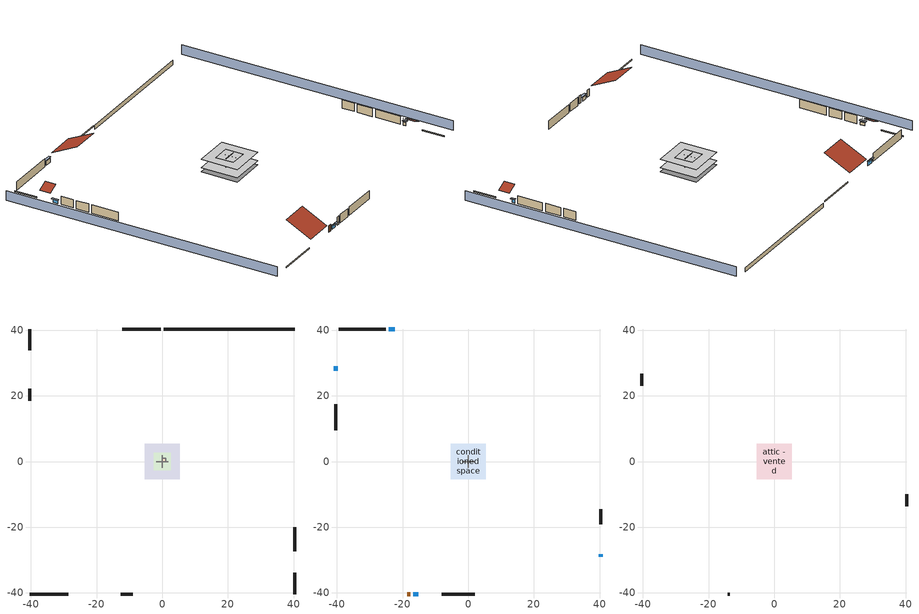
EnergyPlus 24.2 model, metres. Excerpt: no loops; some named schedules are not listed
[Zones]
crawlspace - vented
 floor foundation (Slab2 construction): -5.34,-5.34 -5.34,5.34 5.34,5.34 5.34,-5.34 z-0.91
 wall outside (RimJoist1 construction): -0.42,40.31 -12.1,40.31 z0.3:0.61
 wall outside (RimJoist2 construction): 40.31,-40.31 40.31,-33.82 z0.3:0.61
 wall outside (RimJoist3 construction): -40.31,-40.31 -28.64,-40.31 z0.3:0.61
 wall outside (RimJoist4 construction): -40.31,40.31 -40.31,33.82 z0.3:0.61
 wall foundation (FoundationWall1 construction): 40.31,40.31 0.51,40.31 z-0.91:0.3
furnace airloop ret air zone
 floor adiabatic (AdiabaticConst): 0,0 0,1 1,1 1,0 z0
 wall adiabatic (AdiabaticConst): 0,1 0,0 1,0 1,1 0,1 z0:1
 ceiling adiabatic (AdiabaticConst): 1,0 1,1 0,1 0,0 z1
garage
 floor foundation (Slab1 construction): -2.59,-2.59 -2.59,2.59 2.59,2.59 2.59,-2.59 z0
 wall outside (Wall1 construction): 40.31,-27.26 40.31,-19.95 z0.3:2.74
 wall outside (Wall12 construction): -40.31,22.07 -40.31,18.41 z0.3:2.74
 wall outside (Wall2 construction): -12.6,-40.31 -8.94,-40.31 z0.3:2.74
 wall to conditioned space (Wall5 construction Reversed): 1.83,0 -1.83,0 z0.3:2.74
 wall to conditioned space (Wall6 construction Reversed): 0,1.83 0,-1.83 z0.3:2.74
conditioned space
 floor to crawlspace - vented (Floor2 construction): -5.34,-5.34 -5.34,5.34 5.34,5.34 5.34,-5.34 z0.3
 wall outside (AdiabaticWallConstruction 1): -18.57,-40.31 -17.65,-40.31 z0.3:2.34
 wall outside (AdiabaticWallConstruction): -22.4,40.31 -24.22,40.31 z0.3:1.52; 40.31,-28.91 40.31,-28.19 z0.3:1.28; -16.72,-40.31 -15.14,-40.31 z0.3:1.37; -40.31,28.91 -40.31,27.55 z0.3:1.22
 wall outside (Wall3 construction): -25.15,40.31 -39.38,40.31 z0.3:2.74
 wall outside (Wall4 construction): 40.31,-19.02 40.31,-14.55 z0.3:2.74
 wall outside (Wall7 construction): -8.01,-40.31 2.02,-40.31 z0.3:2.74
 wall outside (Wall8 construction): -40.31,17.48 -40.31,9.57 z0.3:2.74
 window (WindowConstruction): -22.4,40.31 -24.22,40.31 z0.3:1.52
 window (WindowConstruction 1): 40.31,-28.91 40.31,-28.19 z0.3:1.28
 window (WindowConstruction 2): -16.72,-40.31 -15.15,-40.31 z0.3:1.37
 window (WindowConstruction 3): -40.31,28.91 -40.31,27.55 z0.3:1.22
 door (Door): -18.56,-40.31 -17.65,-40.31 z0.3:2.34
attic - vented
 floor to garage (Floor1 construction): -2.59,-2.59 -2.59,2.59 2.59,2.59 2.59,-2.59 z2.74
 floor to conditioned space (Floor3 construction Reversed): -5.34,-5.34 -5.34,5.34 5.34,5.34 5.34,-5.34 z2.74
 wall outside (Wall10 construction): -40.31,26.63 -40.31,22.99 z0.3:2.74
 wall outside (Wall11 construction): -14.22,-40.31 -13.53,-40.31 z0.3:2.74
 wall outside (Wall9 construction): 40.31,-13.62 40.31,-9.99 z0.3:2.74
 roof outside (Roof1 construction): -21.47,40.31,2.74 -21.47,32.76,6.52 -13.03,32.76,6.52 -13.03,40.31,2.74
 roof outside (Roof2 construction): 40.31,-29.83,2.74 37.58,-29.83,4.11 37.58,-32.89,4.11 40.31,-32.89,2.74
 roof outside (Roof3 construction): -40.31,29.83,2.74 -37.58,29.83,4.11 -37.58,32.89,4.11 -40.31,32.89,2.74
 roof outside (Roof4 construction): -19.49,-40.31,2.74 -19.49,-32.96,6.42 -27.71,-32.96,6.42 -27.71,-40.31,2.74
shading: -44.89,40.31 -44.89,-40.31 / 44.89,-40.31 44.89,40.31 z0:2.74; -24.52,40.31 -22.09,40.31 -22.09,40.92 -24.52,40.92 z1.83; 40.31,-27.89 40.31,-29.21 40.92,-29.21 40.92,-27.89 z1.58; -14.84,-40.31 -17.03,-40.31 -17.03,-40.92 -14.84,-40.92 z1.68; -40.31,27.25 -40.31,29.21 -40.92,29.21 -40.92,27.25 z1.52
[Building]
Building 1: Terrain=Suburbs
[Site:Location]
Portland Intl Arpt_OR: Latitude {deg}=45.59; Longitude {deg}=-122.6; Time Zone {hr}=-8; Elevation {m}=33; Keep Site Location Information=Yes
[Site:GroundTemperature:Shallow]
10.2558, 8.96328, 8.85977, 9.47314, 11.9355, 14.3863, 16.5111, 17.8571, 17.9714, 16.8767, 14.8061, 12.4304
[Site:WaterMainsTemperature]
Calculation Method=Schedule; Temperature Schedule=mains temperature schedule
[Material] Roughness=Rough; Thermal Absorptance=0.9
Name | Thickness {m} | Conductivity {W/m-K} | Density {kg/m3} | Specific Heat {J/kg-K} | Solar Absorptance | Visible Absorptance
asphalt or fiberglass shingles | 0.00635 | 0.162714 | 1121.4 | 1465.45 | 0.85 | 0.85
ceiling loosefill ins | 0.0846667 | 0.0480833 | 16.02 | 1046.75 | 0.7 | 0.7
ceiling stud and cavity | 0.1397 | 1.39189 | 65.682 | 1177.47 | 0.7 | 0.7
ceiling stud and cavity 1 | 0.1397 | 0.0920385 | 65.682 | 1177.47 | 0.7 | 0.7
composite shingle siding | 0.00635 | 0.162714 | 1121.4 | 1465.45 | 0.7 | 0.7
concrete 4.0 in. | 0.1016 | 1.803125 | 2242.8 | 837.4 | 0.7 | 0.7
concrete 8.0 in. | 0.2032 | 1.803125 | 2242.8 | 837.4 | 0.7 | 0.7
door material | 0.04445 | 0.0612267 | 512.64 | 1214.23 | 0.7 | 0.7
floor covering | 0.0127 | 0.0433444 | 54.468 | 1339.84 | 0.6 | 0.6
floor stud and cavity | 0.1397 | 0.923637 | 92.3553 | 1139.71 | 0.7 | 0.7
furniture material conditioned space 1; furniture material garage 1 | 0.1524 | 0.115458 | 640.8 | 1214.23 | 0.6 | 0.6
gypsum board | 0.0127 | 0.160291 | 801 | 837.4 | 0.6 | 0.6
osb sheathing 0.5 in. | 0.0127 | 0.115458 | 512.64 | 1214.23 | 0.6 | 0.6
osb sheathing 0.5 in. 1; osb sheathing 0.5 in. 2; osb sheathing 0.5 in. 3 | 0.0127 | 0.115458 | 512.64 | 1214.23 | 0.7 | 0.7
osb sheathing 0.75 in. | 0.01905 | 0.115458 | 512.64 | 1214.23 | 0.7 | 0.7
rim joist stud and cavity | 0.0508 | 0.144151 | 50.32683 | 1063.81 | 0.6 | 0.6
roof rigid ins | 0.00281632 | 0.029427 | 32.04 | 1214.23 | 0.7 | 0.7
soil 0.5 in. | 0.0127 | 1.3848 | 1842.3 | 418.7 | 0.7 | 0.7
wall rigid ins | 0.512978 | 0.029427 | 32.04 | 1214.23 | 0.7 | 0.7
wall stud and cavity | 0.1397 | 0.348479 | 139.0536 | 1170.24 | 0.6 | 0.6
wall stud and cavity 1 | 0.1397 | 0.434317 | 139.0536 | 1170.24 | 0.7 | 0.7
wall stud and cavity 2 | 0.1397 | 0.506836 | 139.0536 | 1170.24 | 0.7 | 0.7
wall stud and cavity 3 | 0.0889 | 0.380278 | 52.3479 | 1209.89 | 0.7 | 0.7
wall stud and cavity 4 | 0.0889 | 0.391764 | 83.0341 | 1211.67 | 0.7 | 0.7
wood siding; wood siding 1 | 0.0254 | 0.102417 | 544.68 | 1172.36 | 0.7 | 0.7
[Material:NoMass]
Adiabatic: Roughness=Rough; Thermal Resistance {m2-K/W}=176.1; Thermal Absorptance=0.9; Solar Absorptance=0.7; Visible Absorptance=0.7
[WindowMaterial:SimpleGlazingSystem]
WindowMaterial: U-Factor {W/m2-K}=2.78222; Solar Heat Gain Coefficient=0.56
[Construction]
AdiabaticConst: Adiabatic
AdiabaticWallConstruction: wood siding, wall rigid ins, wall stud and cavity 3, gypsum board
AdiabaticWallConstruction 1: wood siding 1, wall rigid ins, wall stud and cavity 3, gypsum board
Door: door material
Floor1 construction: ceiling stud and cavity
Floor2 construction: floor stud and cavity, osb sheathing 0.75 in., floor covering
Floor3 construction Reversed: gypsum board, ceiling stud and cavity 1, ceiling loosefill ins
FoundationWall1 construction: concrete 8.0 in.
furniture construction conditioned space 1: furniture material conditioned space 1
furniture construction garage 1: furniture material garage 1
PartitionWallConstruction: gypsum board, wall stud and cavity 4, gypsum board
RimJoist1 construction; RimJoist2 construction; RimJoist3 construction; RimJoist4 construction: composite shingle siding, rim joist stud and cavity
Roof1 construction; Roof2 construction; Roof3 construction; Roof4 construction: asphalt or fiberglass shingles, roof rigid ins, osb sheathing 0.5 in.
Slab1 construction: concrete 4.0 in.
Slab2 construction: soil 0.5 in.
Wall1 construction; Wall2 construction: composite shingle siding, osb sheathing 0.5 in. 1, wall stud and cavity
Wall10 construction; Wall11 construction; Wall12 construction; Wall9 construction: composite shingle siding, osb sheathing 0.5 in. 2, wall stud and cavity
Wall3 construction; Wall4 construction: composite shingle siding, osb sheathing 0.5 in. 1, wall stud and cavity 1, gypsum board
Wall5 construction Reversed: gypsum board, wall stud and cavity 2, osb sheathing 0.5 in. 2
Wall6 construction Reversed: gypsum board, wall stud and cavity 2, osb sheathing 0.5 in. 3
Wall7 construction; Wall8 construction: composite shingle siding, osb sheathing 0.5 in. 2, wall stud and cavity 1, gypsum board
WindowConstruction; WindowConstruction 1; WindowConstruction 2; WindowConstruction 3: WindowMaterial
[Zone] Multiplier=1
Name | Volume {m3} | Part of Total Floor Area
attic - vented | 124.583 | Yes
conditioned space | 278.185 | Yes
crawlspace - vented | 139.092 | Yes
furnace airloop ret air zone | 1 | No
garage | 65.242 | Yes
[Space]
Name | Zone | Volume {m3} | Space Type
attic - vented 1 | attic - vented | 124.583
conditioned space 1 | conditioned space | 278.185
crawlspace - vented 1 | crawlspace - vented | 139.092
furnace airloop ret air space | furnace airloop ret air zone |  | Plenum Space Type
garage 1 | garage | 65.242
[ZoneInfiltration:EffectiveLeakageArea] Schedule=Always On Discrete
Name | Zone or Space | Effective Air Leakage Area {cm2} | Stack Coefficient | Wind Coefficient
infil attic - vented 1 | attic - vented 1 | 4694.23 | 0.000184533 | 3.63581e-05
infil garage 1 | garage 1 | 543.674 | 0.000129147 | 4.64657e-05
[ZoneMixing] Schedule=Always On Continuous; Design Flow Rate Calculation Method=Flow/Zone; Design Flow Rate {m3/s}=0
Name | Zone or Space | Source Zone or Space
whole house fan mix | attic - vented | conditioned space
furnace airloop_0 ZoneMixDZToCond mix | conditioned space | crawlspace - vented
furnace airloop_0 ZoneMixCondToDZ mix | crawlspace - vented | conditioned space
[SurfaceProperty:IncidentSolarMultiplier] Incident Solar Multiplier=1; Incident Solar Multiplier Schedule=trans schedule winter=0.85 summer=0.7
Window1; Window2; Window3; Window4
[InternalMass]
Name | Construction | Zone or ZoneList | Space or SpaceList | Surface Area {m2}
furniture mass conditioned space 1 | furniture construction conditioned space 1 | conditioned space | conditioned space 1 | 45.63397
partition wall mass | PartitionWallConstruction | conditioned space | conditioned space 1 | 114.085
furniture mass garage 1 | furniture construction garage 1 | garage | garage 1 | 2.67561
[Lights] Design Level Calculation Method=LightingLevel; Return Air Fraction=0; Fraction Radiant=0.6; Fraction Visible=0.2; Fraction Replaceable=1
Name | Zone or ZoneList or Space or SpaceList | Schedule | Lighting Level {W}
interior lighting | conditioned space 1 | lighting_interior | 180.196
garage lighting | garage 1 | lighting_garage | 7.96979
[People]
occupants: Zone or ZoneList or Space or SpaceList=conditioned space 1; Number of People Schedule=occupants; Number of People Calculation Method=People; Number of People=2; Fraction Radiant=0.314171; Sensible Heat Fraction=0.56303; Activity Level Schedule=occupants activity schedule; Carbon Dioxide Generation Rate {m3/s-W}=0; Enable ASHRAE 55 Comfort Warnings=No; Mean Radiant Temperature Calculation Type=EnclosureAveraged
[ElectricEquipment] Design Level Calculation Method=EquipmentLevel
Name | Zone or ZoneList or Space or SpaceList | Schedule | Design Level {W} | Fraction Latent | Fraction Radiant | Fraction Lost
ceiling fan | conditioned space 1 | ceiling_fan | 18.4115 | 0 | 0.558 | 0
clothes dryer | conditioned space 1 | clothes_dryer | 384.266 | 0.015 | 0.081 | 0.85
clothes washer | conditioned space 1 | clothes_washer | 299.874 | 0.03 | 0.162 | 0.7
cooking range | conditioned space 1 | cooking_range | 1373.12 | 0.08 | 0.432 | 0.2
fridge | conditioned space 1 | fridge schedule | 82.9909 | 0 | 0.6 | 0
mech vent bath fan 0 | conditioned space 1 | mech vent bath fan 0 schedule | 15 | 0 | 0 | 1
mech vent house fan | conditioned space 1 | mech vent house fan schedule | 0 | 0 | 0 | 1
mech vent house fan cfis | conditioned space 1 | mech vent house fan cfis schedule | 0 | 0 | 0 | 0
mech vent range fan 0 | conditioned space 1 | mech vent range fan 0 schedule | 30 | 0 | 0 | 1
misc plug loads | conditioned space 1 | plug_loads_other | 291.047 | 0.021 | 0.558 | 0.049
misc tv | conditioned space 1 | plug_loads_tv | 368.348 | 0 | 0.6 | 0
whole house fan | conditioned space 1 | Always On Discrete | 0 | 0 | 0 | 1
fridge 1 | garage 1 | fridge schedule 1 | 90.9498 | 0 | 0.6 | 0
[OtherEquipment] Design Level Calculation Method=EquipmentLevel
Name | Fuel Type | Zone or ZoneList or Space or SpaceList | Schedule | Design Level {W} | Fraction Latent | Fraction Radiant | Fraction Lost
clothes dryer 1 | NaturalGas | conditioned space 1 | clothes_dryer | 5105.03 | 0.015 | 0.081 | 0.85
cooking range 1 | Electricity | conditioned space 1 | cooking_range | 0 | 0.08 | 0.432 | 0.2
furnace airloop_0 SupCondToLv; furnace airloop_0 SupSensLkToCond; mech vent house fan sensible load; water heater sens | None | conditioned space 1 | Always On Discrete | 0 | 0 | 0 | 0
furnace airloop_0 SupLatLkToCond; mech vent house fan latent load; water heater lat | None | conditioned space 1 | Always On Discrete | 0 | 1 | 0 | 0
general water use latent | None | conditioned space 1 | general water use schedule | 44.1266 | 1 | 0 | 0
general water use sensible | None | conditioned space 1 | general water use schedule | -43.4886 | 0 | 0.6 | 0
water heater energy adjustment1 | Electricity | conditioned space 1 | Always On Discrete | 0.01 | 0 | 0 | 1
furnace airloop_0 RetCondToDZ; furnace airloop_0 SupCondToDZ; furnace airloop_0 SupSensLkToDZ | None | crawlspace - vented 1 | Always On Discrete | 0 | 0 | 0 | 0
furnace airloop_0 SupLatLkToDZ | None | crawlspace - vented 1 | Always On Discrete | 0 | 1 | 0 | 0
furnace airloop_0 RetCondToRP; furnace airloop_0 RetSensLkToRP | None | furnace airloop ret air space | Always On Discrete | 0 | 0 | 0 | 0
furnace airloop_0 RetLatLkToRP | None | furnace airloop ret air space | Always On Discrete | 0 | 1 | 0 | 0
[ZoneInfiltration:DesignFlowRate] Schedule=Always On Discrete
Name | Zone or ZoneList or Space or SpaceList | Design Flow Rate Calculation Method | Design Flow Rate {m3/s} | Air Changes per Hour {1/hr} | Constant Term Coefficient | Temperature Term Coefficient | Velocity Term Coefficient | Velocity Squared Term Coefficient
infil flow; natural vent flow; whole house fan flow | conditioned space 1 | Flow/Zone | 0
crawlspace_vented 1 duct leakage imbalance infil flow | crawlspace - vented 1 | Flow/Zone | 0
infil crawlspace - vented 1 | crawlspace - vented 1 | AirChanges/Hour |  | 2.6013 | 1 | 0 | 0 | 0
[SurfaceProperty:ExposedFoundationPerimeter] Exposed Perimeter Calculation Method=TotalExposedPerimeter
Name | Total Exposed Perimeter {m}
Slab2 | 39.80688
Slab1 | 14.6304
[SpaceList]
Plenum Space Type: furnace airloop ret air space
[AvailabilityManager:Scheduled]
furnace airloop Availability Manager: Schedule=Always On Discrete
[AirLoopHVAC:ReturnPlenum]
Air Loop HVAC Return Plenum 1: Zone=furnace airloop ret air zone
[Foundation:Kiva] Wall Depth Below Slab {m}=0.2032
Name | Initial Indoor Air Temperature {C} | Wall Height Above Grade {m}
Foundation Kiva 1 | 13.4258 | 0.1016
Foundation Kiva 2 | 8.41658 | 0.3048
[Foundation:Kiva:Settings]
Soil Conductivity {W/m-K}=1.3848; Soil Density {kg/m3}=1842.3; Soil Specific Heat {J/kg-K}=418.7; Ground Solar Absorptivity=0.9; Ground Thermal Absorptivity=0.9; Ground Surface Roughness {m}=0.03; Far-Field Width {m}=40; Deep-Ground Boundary Condition=ZeroFlux; Deep-Ground Depth {m}=40; Minimum Cell Dimension {m}=0.2; Maximum Cell Growth Coefficient=3; Simulation Timestep=Timestep
[Exterior:Lights]
exterior lighting: Schedule=exterior lighting schedule; Design Level {W}=6.19068
[EnergyManagementSystem:GlobalVariable]
furnace_airloop_0_DuctImbalLkExhFanEquivCond
furnace_airloop_0_DuctImbalLkExhFanEquivDZ
furnace_airloop_0_DuctImbalLkSupFanEquivCond
furnace_airloop_0_DuctImbalLkSupFanEquivDZ
furnace_airloop_0_DZ_T
furnace_airloop_0_DZ_W
furnace_airloop_0_RetCondToDZ
furnace_airloop_0_RetCondToRP
furnace_airloop_0_RetLatLkToRP
furnace_airloop_0_RetSensLkToRP
furnace_airloop_0_SupCondToDZ
furnace_airloop_0_SupCondToLv
furnace_airloop_0_SupLatLkToCond
furnace_airloop_0_SupLatLkToDZ
furnace_airloop_0_SupSensLkToCond
furnace_airloop_0_SupSensLkToDZ
furnace_airloop_0_ZoneMixCondToDZ
furnace_airloop_0_ZoneMixDZToCond
furnace_airloop_AH_MFR
furnace_airloop_AH_Tout
furnace_airloop_AH_VFR
furnace_airloop_AH_Wout
furnace_airloop_Fan_RTF
furnace_airloop_RA_T
furnace_airloop_Ra_W
infil_program_Qfan
infil_program_Qinf
natural_vent_program_Qnv
natural_vent_program_Qwhf
[EnergyManagementSystem:Sensor]
Name | Output:Variable or Output:Meter Index Key | Output:Variable or Output:Meter
airflow_gain | infil flow | Infiltration Sensible Heat Gain Energy
airflow_gain_1 | natural vent flow | Infiltration Sensible Heat Gain Energy
airflow_gain_2 | whole house fan flow | Infiltration Sensible Heat Gain Energy
airflow_loss | infil flow | Infiltration Sensible Heat Loss Energy
airflow_loss_1 | natural vent flow | Infiltration Sensible Heat Loss Energy
airflow_loss_2 | whole house fan flow | Infiltration Sensible Heat Loss Energy
clg_load_cond |  | Cooling:EnergyTransfer:Zone:CONDITIONED SPACE
clg_load_duct |  | Cooling:EnergyTransfer:Zone:FURNACE AIRLOOP RET AIR ZONE
clg_sp_s; clg_sp_s_1 | cooling setpoint | Schedule Value
clothes_dryer_exhaust_0_sch_s | clothes_dryer | Schedule Value
cool_season | cooling season schedule | Schedule Value
ducts_conv | furnace airloop_0 RetCondToRP | Other Equipment Convective Heating Energy
ducts_conv_1 | furnace airloop_0 RetLatLkToRP | Other Equipment Convective Heating Energy
ducts_conv_2 | furnace airloop_0 RetSensLkToRP | Other Equipment Convective Heating Energy
ducts_conv_3 | furnace airloop_0 SupCondToLv | Other Equipment Convective Heating Energy
ducts_conv_4 | furnace airloop_0 SupLatLkToCond | Other Equipment Convective Heating Energy
ducts_conv_5 | furnace airloop_0 SupSensLkToCond | Other Equipment Convective Heating Energy
ducts_rad | furnace airloop_0 RetCondToRP | Other Equipment Radiant Heating Energy
ducts_rad_1 | furnace airloop_0 RetLatLkToRP | Other Equipment Radiant Heating Energy
ducts_rad_2 | furnace airloop_0 RetSensLkToRP | Other Equipment Radiant Heating Energy
ducts_rad_3 | furnace airloop_0 SupCondToLv | Other Equipment Radiant Heating Energy
ducts_rad_4 | furnace airloop_0 SupLatLkToCond | Other Equipment Radiant Heating Energy
ducts_rad_5 | furnace airloop_0 SupSensLkToCond | Other Equipment Radiant Heating Energy
fridge_tin_s_1 | garage | Zone Mean Air Temperature
furnace_airloop_0_DZ_T_s | crawlspace - vented | Zone Air Temperature
furnace_airloop_0_DZ_W_s | crawlspace - vented | Zone Mean Air Humidity Ratio
furnace_airloop_AH_MFR_s | Node 7 | System Node Mass Flow Rate
furnace_airloop_AH_Tout_s | Node 7 | System Node Temperature
furnace_airloop_AH_VFR_s | Node 7 | System Node Current Density Volume Flow Rate
furnace_airloop_AH_Wout_s | Node 7 | System Node Humidity Ratio
furnace_airloop_RA_T_s | Node 10 | System Node Temperature
furnace_airloop_Ra_W_s | Node 10 | System Node Humidity Ratio
htg_load_cond |  | Heating:EnergyTransfer:Zone:CONDITIONED SPACE
htg_load_duct |  | Heating:EnergyTransfer:Zone:FURNACE AIRLOOP RET AIR ZONE
htg_sp_s; htg_sp_s_1 | heating setpoint | Schedule Value
ig_ee_conv | ceiling fan | Electric Equipment Convective Heating Energy
ig_ee_conv_1 | clothes dryer | Electric Equipment Convective Heating Energy
ig_ee_conv_3 | cooking range | Electric Equipment Convective Heating Energy
ig_ee_conv_4 | fridge | Electric Equipment Convective Heating Energy
ig_ee_conv_5 | misc plug loads | Electric Equipment Convective Heating Energy
ig_ee_conv_6 | misc tv | Electric Equipment Convective Heating Energy
ig_ee_conv_7 | whole house fan | Electric Equipment Convective Heating Energy
ig_ee_rad | ceiling fan | Electric Equipment Radiant Heating Energy
ig_ee_rad_1 | clothes dryer | Electric Equipment Radiant Heating Energy
ig_ee_rad_3 | cooking range | Electric Equipment Radiant Heating Energy
ig_ee_rad_4 | fridge | Electric Equipment Radiant Heating Energy
ig_ee_rad_5 | misc plug loads | Electric Equipment Radiant Heating Energy
ig_ee_rad_6 | misc tv | Electric Equipment Radiant Heating Energy
ig_ee_rad_7 | whole house fan | Electric Equipment Radiant Heating Energy
ig_lgt_conv | interior lighting | Lights Convective Heating Energy
ig_lgt_rad | interior lighting | Lights Radiant Heating Energy
ig_lgt_vis | interior lighting | Lights Visible Radiation Heating Energy
ig_oe_conv | clothes dryer 1 | Other Equipment Convective Heating Energy
ig_oe_conv_1 | cooking range 1 | Other Equipment Convective Heating Energy
ig_oe_conv_2 | general water use latent | Other Equipment Convective Heating Energy
ig_oe_conv_3 | general water use sensible | Other Equipment Convective Heating Energy
ig_oe_conv_4 | water heater energy adjustment1 | Other Equipment Convective Heating Energy
ig_oe_conv_5 | water heater lat | Other Equipment Convective Heating Energy
ig_oe_conv_6 | water heater sens | Other Equipment Convective Heating Energy
ig_oe_rad | clothes dryer 1 | Other Equipment Radiant Heating Energy
ig_oe_rad_1 | cooking range 1 | Other Equipment Radiant Heating Energy
ig_oe_rad_2 | general water use latent | Other Equipment Radiant Heating Energy
ig_oe_rad_3 | general water use sensible | Other Equipment Radiant Heating Energy
ig_oe_rad_4 | water heater energy adjustment1 | Other Equipment Radiant Heating Energy
ig_oe_rad_5 | water heater lat | Other Equipment Radiant Heating Energy
ig_oe_rad_6 | water heater sens | Other Equipment Radiant Heating Energy
ig_ppl_conv | occupants | People Convective Heating Energy
ig_ppl_rad | occupants | People Radiant Heating Energy
im_conv | furniture mass conditioned space 1 | Surface Inside Face Convection Heat Gain Energy
im_conv_1 | partition wall mass | Surface Inside Face Convection Heat Gain Energy
im_ig | furniture mass conditioned space 1 | Surface Inside Face Internal Gains Radiation Heat Gain Energy
im_ig_1 | partition wall mass | Surface Inside Face Internal Gains Radiation Heat Gain Energy
im_lgt | furniture mass conditioned space 1 | Surface Inside Face Lights Radiation Heat Gain Energy
im_lgt_1 | partition wall mass | Surface Inside Face Lights Radiation Heat Gain Energy
im_sol | furniture mass conditioned space 1 | Surface Inside Face Solar Radiation Heat Gain Energy
im_sol_1 | partition wall mass | Surface Inside Face Solar Radiation Heat Gain Energy
im_surf | furniture mass conditioned space 1 | Surface Inside Face Net Surface Thermal Radiation Heat Gain Energy
im_surf_1 | partition wall mass | Surface Inside Face Net Surface Thermal Radiation Heat Gain Energy
mech_vent_bath_fan_0_sch_s | mech vent bath fan 0 schedule | Schedule Value
mech_vent_range_fan_0_sch_s | mech vent range fan 0 schedule | Schedule Value
mv_conv | mech vent bath fan 0 | Electric Equipment Convective Heating Energy
mv_conv_1 | mech vent house fan | Electric Equipment Convective Heating Energy
mv_conv_2 | mech vent house fan cfis | Electric Equipment Convective Heating Energy
mv_conv_3 | mech vent range fan 0 | Electric Equipment Convective Heating Energy
mv_conv_4 | mech vent house fan latent load | Other Equipment Convective Heating Energy
mv_conv_5 | mech vent house fan sensible load | Other Equipment Convective Heating Energy
mv_rad | mech vent bath fan 0 | Electric Equipment Radiant Heating Energy
mv_rad_1 | mech vent house fan | Electric Equipment Radiant Heating Energy
mv_rad_2 | mech vent house fan cfis | Electric Equipment Radiant Heating Energy
mv_rad_3 | mech vent range fan 0 | Electric Equipment Radiant Heating Energy
mv_rad_4 | mech vent house fan latent load | Other Equipment Radiant Heating Energy
mv_rad_5 | mech vent house fan sensible load | Other Equipment Radiant Heating Energy
natural_vent_s | natural vent schedule | Schedule Value
out_pb_s |  | Site Outdoor Air Barometric Pressure
out_wt_s |  | Site Outdoor Air Humidity Ratio
site_vw_s |  | Site Wind Speed
ss_back_out | Window1 | Surface Window Shortwave from Zone Back Out Window Heat Transfer Rate
ss_back_out_1 | Window2 | Surface Window Shortwave from Zone Back Out Window Heat Transfer Rate
ss_back_out_2 | Window3 | Surface Window Shortwave from Zone Back Out Window Heat Transfer Rate
ss_back_out_3 | Window4 | Surface Window Shortwave from Zone Back Out Window Heat Transfer Rate
ss_conv | Door1 | Surface Inside Face Convection Heat Gain Energy
ss_conv_1 | Window1 | Surface Inside Face Convection Heat Gain Energy
ss_conv_2 | Window2 | Surface Inside Face Convection Heat Gain Energy
ss_conv_3 | Window3 | Surface Inside Face Convection Heat Gain Energy
ss_conv_4 | Window4 | Surface Inside Face Convection Heat Gain Energy
ss_ig | Door1 | Surface Inside Face Internal Gains Radiation Heat Gain Energy
ss_ig_1 | Window1 | Surface Inside Face Internal Gains Radiation Heat Gain Energy
ss_ig_2 | Window2 | Surface Inside Face Internal Gains Radiation Heat Gain Energy
ss_ig_3 | Window3 | Surface Inside Face Internal Gains Radiation Heat Gain Energy
ss_ig_4 | Window4 | Surface Inside Face Internal Gains Radiation Heat Gain Energy
ss_lgt | Door1 | Surface Inside Face Lights Radiation Heat Gain Energy
ss_sol | Door1 | Surface Inside Face Solar Radiation Heat Gain Energy
